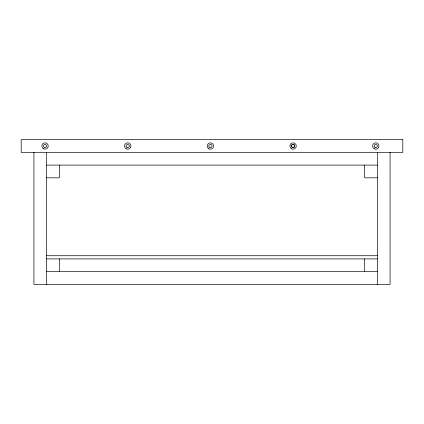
<?xml version="1.0" encoding="UTF-8"?>
<svg xmlns="http://www.w3.org/2000/svg" width="424" height="424" viewBox="0 0 424 424"><rect width="100%" height="100%" fill="white"/><g stroke="black" fill="none" stroke-linecap="round" stroke-linejoin="round"><path stroke-width="0.64" d="M46.64 165.095L377.36 165.095M46.64 177.815L59.36 177.815L59.36 165.095M377.36 177.815L364.64 177.815L364.64 165.095M46.64 255.725L377.36 255.725M46.64 258.905L377.36 258.905M46.64 271.625L377.36 271.625M390.08 152.375L390.08 284.345L33.92 284.345L33.92 152.375M377.36 152.375L377.36 284.345M364.64 258.905L364.64 271.625M59.36 258.905L59.36 271.625M46.64 152.375L46.64 284.345M402.8 139.655L21.2 139.655L21.2 152.375L402.8 152.375L402.8 139.655M43.46 148.771A3.18 3.18 0 0 0 48.23 146.015A3.18 3.18 0 0 0 43.46 143.259A3.18 3.18 0 0 0 43.46 148.771M44.255 147.393A1.59 1.59 0 0 0 46.64 146.015A1.59 1.59 0 0 0 44.255 144.637A1.59 1.59 0 0 0 44.255 147.393M126.935 147.393A1.59 1.59 0 0 0 129.32 146.015A1.59 1.59 0 0 0 126.935 144.637A1.59 1.59 0 0 0 126.935 147.393M126.14 148.771A3.18 3.18 0 0 0 130.91 146.015A3.18 3.18 0 0 0 126.14 143.259A3.18 3.18 0 0 0 126.14 148.771M209.615 147.393A1.59 1.59 0 0 0 212 146.015A1.59 1.59 0 0 0 209.615 144.637A1.59 1.59 0 0 0 209.615 147.393M208.82 148.771A3.18 3.18 0 0 0 213.59 146.015A3.18 3.18 0 0 0 208.82 143.259A3.18 3.18 0 0 0 208.82 148.771M292.295 147.393A1.59 1.59 0 0 0 294.68 146.015A1.59 1.59 0 0 0 292.295 144.637A1.59 1.59 0 0 0 292.295 147.393A1.59 1.59 0 0 0 294.68 146.015A1.59 1.59 0 0 0 292.295 144.637A1.59 1.59 0 0 0 292.295 147.393M374.975 147.393A1.59 1.59 0 0 0 377.36 146.015A1.59 1.59 0 0 0 374.975 144.637A1.59 1.59 0 0 0 374.975 147.393M374.18 148.771A3.18 3.18 0 0 0 378.95 146.015A3.18 3.18 0 0 0 374.18 143.259A3.18 3.18 0 0 0 374.18 148.771M291.5 148.771A3.18 3.18 0 0 0 296.27 146.015A3.18 3.18 0 0 0 291.5 143.259A3.18 3.18 0 0 0 291.5 148.771"/></g></svg>
